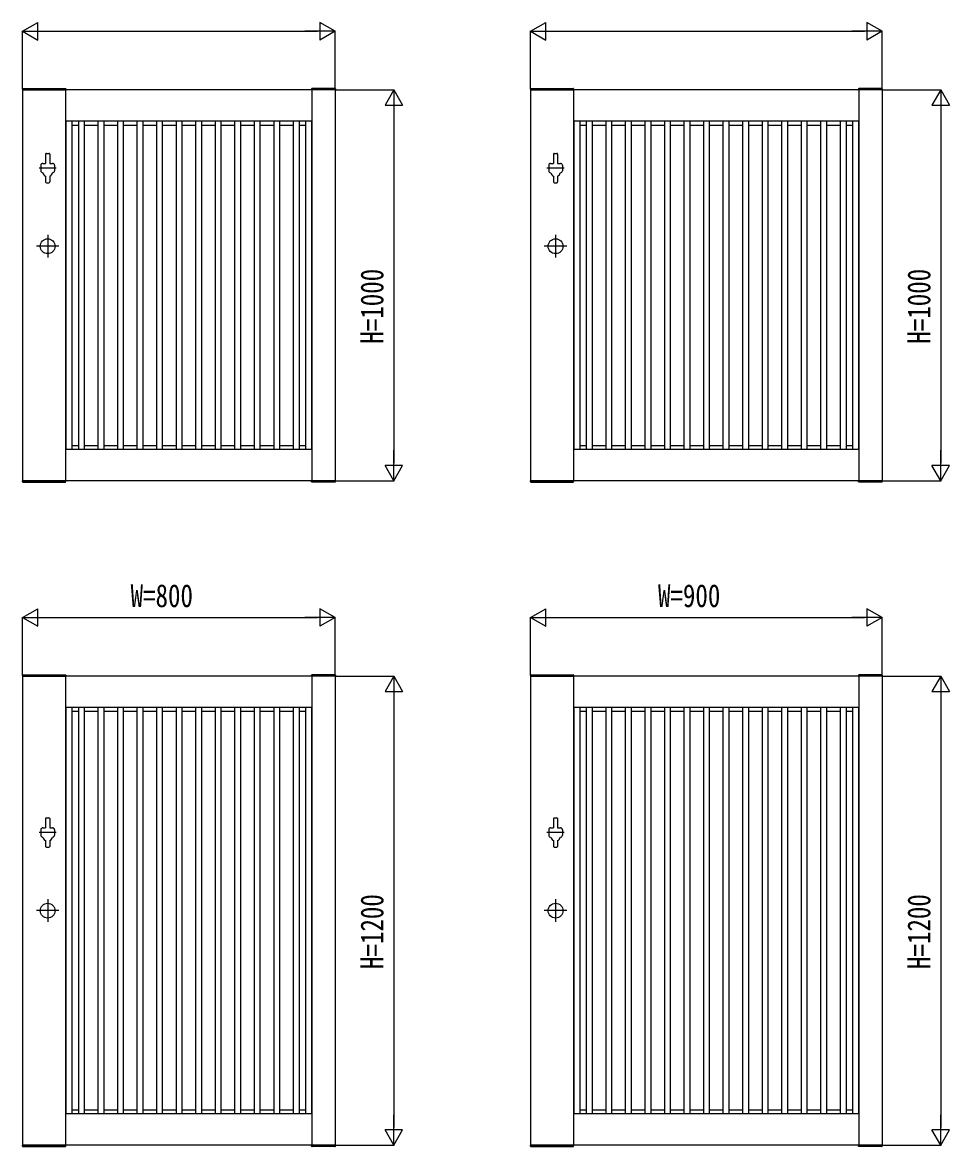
# Model space of a CAD drawing. Units: millimetres, scale not verified. Extents: x -8410 to 8410, y -5940 to 5940.
# Drawn here: x 490 to 2863, y -2954 to -78 of the extents above; entities that cross this region are included whole.
import ezdxf
from ezdxf.enums import TextEntityAlignment as Align

# ---------------------------------------------------------------- set-up
doc = ezdxf.new("R2010")
doc.units = ezdxf.units.MM
doc.header["$LTSCALE"] = 30
doc.layers.add('0-2_YKK_A1', color=4, linetype='Continuous')
doc.layers.add('0-3_YKK_D', color=6, linetype='Continuous')
doc.styles.add('ＭＳ ゴシック', font='')
doc.styles.get('ＭＳ ゴシック').set_extended_font_data('MS Gothic')

msp = doc.modelspace()

# ---------------------------------------------------------------- linework, layer by layer
at = {"layer": '0-2_YKK_A1'}
for p, q in [((489.67, -247.45), (489.54, -250)), ((489.54, -250), (600.54, -250)), ((490.04, -250), (490.04, -1250)), ((1290.04, -250), (490.04, -250)), ((490.67, -246.5), (599.41, -246.5)), ((600.04, -250), (600.04, -1250)), ((600.41, -247.45), (600.54, -250)), ((1229.67, -247.45), (1229.54, -250)), ((1290.54, -250), (1229.54, -250)), ((1230.04, -250), (1230.04, -1250)), ((1289.41, -246.5), (1230.67, -246.5)), ((1290.04, -250), (1290.04, -1250)), ((1290.41, -247.45), (1290.54, -250)), ((1789.67, -247.45), (1789.54, -250)), ((1789.54, -250), (1900.54, -250)), ((1790.04, -250), (1790.04, -1250)), ((2690.04, -250), (1790.04, -250)), ((1790.67, -246.5), (1899.41, -246.5)), ((1900.04, -250), (1900.04, -1250)), ((1900.41, -247.45), (1900.54, -250)), ((2629.67, -247.45), (2629.54, -250)), ((2690.54, -250), (2629.54, -250)), ((2630.04, -250), (2630.04, -1250)), ((2689.41, -246.5), (2630.67, -246.5)), ((2690.04, -250), (2690.04, -1250)), ((2690.41, -247.45), (2690.54, -250)), ((1230.04, -330), (600.04, -330)), ((600.04, -340), (600.84, -340)), ((600.84, -330), (600.84, -1170)), ((615.84, -330), (615.84, -1170)), ((615.84, -340), (632.54, -340)), ((632.54, -330), (632.54, -1170)), ((647.54, -330), (647.54, -1170)), ((647.54, -340), (682.54, -340)), ((682.54, -330), (682.54, -1170)), ((697.54, -330), (697.54, -1170)), ((697.54, -340), (732.54, -340)), ((732.54, -330), (732.54, -1170)), ((747.54, -330), (747.54, -1170)), ((747.54, -340), (782.54, -340)), ((782.54, -330), (782.54, -1170)), ((797.54, -330), (797.54, -1170)), ((797.54, -340), (832.54, -340)), ((832.54, -330), (832.54, -1170)), ((847.54, -330), (847.54, -1170)), ((847.54, -340), (882.54, -340)), ((882.54, -330), (882.54, -1170)), ((897.54, -330), (897.54, -1170)), ((897.54, -340), (932.54, -340)), ((932.54, -330), (932.54, -1170)), ((947.54, -330), (947.54, -1170)), ((947.54, -340), (982.54, -340)), ((982.54, -330), (982.54, -1170)), ((997.54, -330), (997.54, -1170)), ((997.54, -340), (1032.54, -340)), ((1032.54, -330), (1032.54, -1170)), ((1047.54, -330), (1047.54, -1170)), ((1047.54, -340), (1082.54, -340)), ((1082.54, -330), (1082.54, -1170)), ((1097.54, -330), (1097.54, -1170)), ((1097.54, -340), (1132.54, -340)), ((1132.54, -330), (1132.54, -1170)), ((1147.54, -330), (1147.54, -1170)), ((1147.54, -340), (1182.54, -340)), ((1182.54, -330), (1182.54, -1170)), ((1197.54, -330), (1197.54, -1170)), ((1197.54, -340), (1214.24, -340)), ((1214.24, -330), (1214.24, -1170)), ((1229.24, -330), (1229.24, -1170)), ((1229.24, -340), (1230.04, -340)), ((2630.04, -330), (1900.04, -330)), ((1900.04, -340), (1900.84, -340)), ((1900.84, -330), (1900.84, -1170)), ((1915.84, -330), (1915.84, -1170)), ((1915.84, -340), (1932.54, -340)), ((1932.54, -330), (1932.54, -1170)), ((1947.54, -330), (1947.54, -1170)), ((1947.54, -340), (1982.54, -340)), ((1982.54, -330), (1982.54, -1170)), ((1997.54, -330), (1997.54, -1170)), ((1997.54, -340), (2032.54, -340)), ((2032.54, -330), (2032.54, -1170)), ((2047.54, -330), (2047.54, -1170)), ((2047.54, -340), (2082.54, -340)), ((2082.54, -330), (2082.54, -1170)), ((2097.54, -330), (2097.54, -1170)), ((2097.54, -340), (2132.54, -340)), ((2132.54, -330), (2132.54, -1170)), ((2147.54, -330), (2147.54, -1170)), ((2147.54, -340), (2182.54, -340)), ((2182.54, -330), (2182.54, -1170)), ((2197.54, -330), (2197.54, -1170)), ((2197.54, -340), (2232.54, -340)), ((2232.54, -330), (2232.54, -1170)), ((2247.54, -330), (2247.54, -1170)), ((2247.54, -340), (2282.54, -340)), ((2282.54, -330), (2282.54, -1170)), ((2297.54, -330), (2297.54, -1170)), ((2297.54, -340), (2332.54, -340)), ((2332.54, -330), (2332.54, -1170)), ((2347.54, -330), (2347.54, -1170)), ((2347.54, -340), (2382.54, -340)), ((2382.54, -330), (2382.54, -1170)), ((2397.54, -330), (2397.54, -1170)), ((2397.54, -340), (2432.54, -340)), ((2432.54, -330), (2432.54, -1170)), ((2447.54, -330), (2447.54, -1170)), ((2447.54, -340), (2482.54, -340)), ((2482.54, -330), (2482.54, -1170)), ((2497.54, -330), (2497.54, -1170)), ((2497.54, -340), (2532.54, -340)), ((2532.54, -330), (2532.54, -1170)), ((2547.54, -330), (2547.54, -1170)), ((2547.54, -340), (2582.54, -340)), ((2547.54, -340), (2582.54, -340)), ((2582.54, -330), (2582.54, -1170)), ((2597.54, -330), (2597.54, -1170)), ((2597.54, -340), (2614.24, -340)), ((2614.24, -330), (2614.24, -1170)), ((2629.24, -330), (2629.24, -1170)), ((2629.24, -340), (2630.04, -340)), ((548.79, -414.5), (548.79, -438)), ((550.79, -412.5), (557.29, -412.5)), ((559.29, -414.5), (559.29, -438)), ((1848.79, -414.5), (1848.79, -438)), ((1850.79, -412.5), (1857.29, -412.5)), ((1859.29, -414.5), (1859.29, -438)), ((576.04, -450), (532.04, -450)), ((536.54, -443), (536.54, -457)), ((541.54, -438), (548.79, -438)), ((559.29, -438), (566.54, -438)), ((571.54, -443), (571.54, -457)), ((1876.04, -450), (1832.04, -450)), ((1836.54, -443), (1836.54, -457)), ((1841.54, -438), (1848.79, -438)), ((1859.29, -438), (1866.54, -438)), ((1871.54, -443), (1871.54, -457)), ((548.79, -470.84), (548.79, -485.5)), ((550.79, -487.5), (557.29, -487.5)), ((559.29, -470.84), (559.29, -485.5)), ((1848.79, -470.84), (1848.79, -485.5)), ((1850.79, -487.5), (1857.29, -487.5)), ((1859.29, -470.84), (1859.29, -485.5)), ((554.04, -621), (554.04, -679)), ((1854.04, -621), (1854.04, -679)), ((583.04, -650), (525.04, -650)), ((1883.04, -650), (1825.04, -650)), ((600.04, -1160), (600.84, -1160)), ((1230.04, -1170), (600.04, -1170)), ((615.84, -1160), (632.54, -1160)), ((647.54, -1160), (682.54, -1160)), ((697.54, -1160), (732.54, -1160)), ((747.54, -1160), (782.54, -1160)), ((797.54, -1160), (832.54, -1160)), ((847.54, -1160), (882.54, -1160)), ((897.54, -1160), (932.54, -1160)), ((947.54, -1160), (982.54, -1160)), ((997.54, -1160), (1032.54, -1160)), ((1047.54, -1160), (1082.54, -1160)), ((1097.54, -1160), (1132.54, -1160)), ((1147.54, -1160), (1182.54, -1160)), ((1197.54, -1160), (1214.24, -1160)), ((1229.24, -1160), (1230.04, -1160)), ((1900.04, -1160), (1900.84, -1160)), ((2630.04, -1170), (1900.04, -1170)), ((1915.84, -1160), (1932.54, -1160)), ((1947.54, -1160), (1982.54, -1160)), ((1997.54, -1160), (2032.54, -1160)), ((2047.54, -1160), (2082.54, -1160)), ((2097.54, -1160), (2132.54, -1160)), ((2147.54, -1160), (2182.54, -1160)), ((2197.54, -1160), (2232.54, -1160)), ((2247.54, -1160), (2282.54, -1160)), ((2297.54, -1160), (2332.54, -1160)), ((2347.54, -1160), (2382.54, -1160)), ((2397.54, -1160), (2432.54, -1160)), ((2447.54, -1160), (2482.54, -1160)), ((2497.54, -1160), (2532.54, -1160)), ((2547.54, -1160), (2582.54, -1160)), ((2547.54, -1160), (2582.54, -1160)), ((2597.54, -1160), (2614.24, -1160)), ((2629.24, -1160), (2630.04, -1160)), ((489.54, -1250), (600.54, -1250)), ((489.67, -1252.55), (489.54, -1250)), ((1290.04, -1250), (490.04, -1250)), ((490.67, -1253.5), (599.41, -1253.5)), ((600.41, -1252.55), (600.54, -1250)), ((1290.54, -1250), (1229.54, -1250)), ((1229.67, -1252.55), (1229.54, -1250)), ((1289.41, -1253.5), (1230.67, -1253.5)), ((1290.41, -1252.55), (1290.54, -1250)), ((1789.54, -1250), (1900.54, -1250)), ((1789.67, -1252.55), (1789.54, -1250)), ((2690.04, -1250), (1790.04, -1250)), ((1790.67, -1253.5), (1899.41, -1253.5)), ((1900.41, -1252.55), (1900.54, -1250)), ((2690.54, -1250), (2629.54, -1250)), ((2629.67, -1252.55), (2629.54, -1250)), ((2689.41, -1253.5), (2630.67, -1253.5)), ((2690.41, -1252.55), (2690.54, -1250)), ((489.67, -1747.45), (489.54, -1750)), ((489.54, -1750), (600.54, -1750)), ((490.04, -1750), (490.04, -2950)), ((1290.04, -1750), (490.04, -1750)), ((490.67, -1746.5), (599.41, -1746.5)), ((600.04, -1750), (600.04, -2950)), ((600.41, -1747.45), (600.54, -1750)), ((1229.67, -1747.45), (1229.54, -1750)), ((1290.54, -1750), (1229.54, -1750)), ((1230.04, -1750), (1230.04, -2950)), ((1289.41, -1746.5), (1230.67, -1746.5)), ((1290.04, -1750), (1290.04, -2950)), ((1290.41, -1747.45), (1290.54, -1750)), ((1789.67, -1747.45), (1789.54, -1750)), ((1789.54, -1750), (1900.54, -1750)), ((1790.04, -1750), (1790.04, -2950)), ((2690.04, -1750), (1790.04, -1750)), ((1790.67, -1746.5), (1899.41, -1746.5)), ((1900.04, -1750), (1900.04, -2950)), ((1900.41, -1747.45), (1900.54, -1750)), ((2629.67, -1747.45), (2629.54, -1750)), ((2690.54, -1750), (2629.54, -1750)), ((2630.04, -1750), (2630.04, -2950)), ((2689.41, -1746.5), (2630.67, -1746.5)), ((2690.04, -1750), (2690.04, -2950)), ((2690.41, -1747.45), (2690.54, -1750)), ((1230.04, -1830), (600.04, -1830)), ((600.04, -1840), (600.84, -1840)), ((600.84, -1830), (600.84, -2870)), ((615.84, -1830), (615.84, -2870)), ((615.84, -1840), (632.54, -1840)), ((632.54, -1830), (632.54, -2870)), ((647.54, -1830), (647.54, -2870)), ((647.54, -1840), (682.54, -1840)), ((682.54, -1830), (682.54, -2870)), ((697.54, -1830), (697.54, -2870)), ((697.54, -1840), (732.54, -1840)), ((732.54, -1830), (732.54, -2870)), ((747.54, -1830), (747.54, -2870)), ((747.54, -1840), (782.54, -1840)), ((782.54, -1830), (782.54, -2870)), ((797.54, -1830), (797.54, -2870)), ((797.54, -1840), (832.54, -1840)), ((832.54, -1830), (832.54, -2870)), ((847.54, -1830), (847.54, -2870)), ((847.54, -1840), (882.54, -1840)), ((882.54, -1830), (882.54, -2870)), ((897.54, -1830), (897.54, -2870)), ((897.54, -1840), (932.54, -1840)), ((932.54, -1830), (932.54, -2870)), ((947.54, -1830), (947.54, -2870)), ((947.54, -1840), (982.54, -1840)), ((982.54, -1830), (982.54, -2870)), ((997.54, -1830), (997.54, -2870)), ((997.54, -1840), (1032.54, -1840)), ((1032.54, -1830), (1032.54, -2870)), ((1047.54, -1830), (1047.54, -2870)), ((1047.54, -1840), (1082.54, -1840)), ((1082.54, -1830), (1082.54, -2870)), ((1097.54, -1830), (1097.54, -2870)), ((1097.54, -1840), (1132.54, -1840)), ((1132.54, -1830), (1132.54, -2870)), ((1147.54, -1830), (1147.54, -2870)), ((1147.54, -1840), (1182.54, -1840)), ((1182.54, -1830), (1182.54, -2870)), ((1197.54, -1830), (1197.54, -2870)), ((1197.54, -1840), (1214.24, -1840)), ((1214.24, -1830), (1214.24, -2870)), ((1229.24, -1830), (1229.24, -2870)), ((1229.24, -1840), (1230.04, -1840)), ((2630.04, -1830), (1900.04, -1830)), ((1900.04, -1840), (1900.84, -1840)), ((1900.84, -1830), (1900.84, -2870)), ((1915.84, -1830), (1915.84, -2870)), ((1915.84, -1840), (1932.54, -1840)), ((1932.54, -1830), (1932.54, -2870)), ((1947.54, -1830), (1947.54, -2870)), ((1947.54, -1840), (1982.54, -1840)), ((1982.54, -1830), (1982.54, -2870)), ((1997.54, -1830), (1997.54, -2870)), ((1997.54, -1840), (2032.54, -1840)), ((2032.54, -1830), (2032.54, -2870)), ((2047.54, -1830), (2047.54, -2870)), ((2047.54, -1840), (2082.54, -1840)), ((2082.54, -1830), (2082.54, -2870)), ((2097.54, -1830), (2097.54, -2870)), ((2097.54, -1840), (2132.54, -1840)), ((2132.54, -1830), (2132.54, -2870)), ((2147.54, -1830), (2147.54, -2870)), ((2147.54, -1840), (2182.54, -1840)), ((2182.54, -1830), (2182.54, -2870)), ((2197.54, -1830), (2197.54, -2870)), ((2197.54, -1840), (2232.54, -1840)), ((2232.54, -1830), (2232.54, -2870)), ((2247.54, -1830), (2247.54, -2870)), ((2247.54, -1840), (2282.54, -1840)), ((2282.54, -1830), (2282.54, -2870)), ((2297.54, -1830), (2297.54, -2870)), ((2297.54, -1840), (2332.54, -1840)), ((2332.54, -1830), (2332.54, -2870)), ((2347.54, -1830), (2347.54, -2870)), ((2347.54, -1840), (2382.54, -1840)), ((2382.54, -1830), (2382.54, -2870)), ((2397.54, -1830), (2397.54, -2870)), ((2397.54, -1840), (2432.54, -1840)), ((2432.54, -1830), (2432.54, -2870)), ((2447.54, -1830), (2447.54, -2870)), ((2447.54, -1840), (2482.54, -1840)), ((2482.54, -1830), (2482.54, -2870)), ((2497.54, -1830), (2497.54, -2870)), ((2497.54, -1840), (2532.54, -1840)), ((2532.54, -1830), (2532.54, -2870)), ((2547.54, -1830), (2547.54, -2870)), ((2547.54, -1840), (2582.54, -1840)), ((2547.54, -1840), (2582.54, -1840)), ((2582.54, -1830), (2582.54, -2870)), ((2597.54, -1830), (2597.54, -2870)), ((2597.54, -1840), (2614.24, -1840)), ((2614.24, -1830), (2614.24, -2870)), ((2629.24, -1830), (2629.24, -2870)), ((2629.24, -1840), (2630.04, -1840)), ((548.79, -2114.5), (548.79, -2138)), ((550.79, -2112.5), (557.29, -2112.5)), ((559.29, -2114.5), (559.29, -2138)), ((1848.79, -2114.5), (1848.79, -2138)), ((1850.79, -2112.5), (1857.29, -2112.5)), ((1859.29, -2114.5), (1859.29, -2138)), ((576.04, -2150), (532.04, -2150)), ((536.54, -2143), (536.54, -2157)), ((541.54, -2138), (548.79, -2138)), ((559.29, -2138), (566.54, -2138)), ((571.54, -2143), (571.54, -2157)), ((1876.04, -2150), (1832.04, -2150)), ((1836.54, -2143), (1836.54, -2157)), ((1841.54, -2138), (1848.79, -2138)), ((1859.29, -2138), (1866.54, -2138)), ((1871.54, -2143), (1871.54, -2157)), ((548.79, -2170.84), (548.79, -2185.5)), ((559.29, -2170.84), (559.29, -2185.5)), ((1848.79, -2170.84), (1848.79, -2185.5)), ((1859.29, -2170.84), (1859.29, -2185.5)), ((550.79, -2187.5), (557.29, -2187.5)), ((1850.79, -2187.5), (1857.29, -2187.5)), ((554.04, -2321), (554.04, -2379)), ((1854.04, -2321), (1854.04, -2379)), ((583.04, -2350), (525.04, -2350)), ((1883.04, -2350), (1825.04, -2350)), ((600.04, -2860), (600.84, -2860)), ((1230.04, -2870), (600.04, -2870)), ((615.84, -2860), (632.54, -2860)), ((647.54, -2860), (682.54, -2860)), ((697.54, -2860), (732.54, -2860)), ((747.54, -2860), (782.54, -2860)), ((797.54, -2860), (832.54, -2860)), ((847.54, -2860), (882.54, -2860)), ((897.54, -2860), (932.54, -2860)), ((947.54, -2860), (982.54, -2860)), ((997.54, -2860), (1032.54, -2860)), ((1047.54, -2860), (1082.54, -2860)), ((1097.54, -2860), (1132.54, -2860)), ((1147.54, -2860), (1182.54, -2860)), ((1197.54, -2860), (1214.24, -2860)), ((1229.24, -2860), (1230.04, -2860)), ((1900.04, -2860), (1900.84, -2860)), ((2630.04, -2870), (1900.04, -2870)), ((1915.84, -2860), (1932.54, -2860)), ((1947.54, -2860), (1982.54, -2860)), ((1997.54, -2860), (2032.54, -2860)), ((2047.54, -2860), (2082.54, -2860)), ((2097.54, -2860), (2132.54, -2860)), ((2147.54, -2860), (2182.54, -2860)), ((2197.54, -2860), (2232.54, -2860)), ((2247.54, -2860), (2282.54, -2860)), ((2297.54, -2860), (2332.54, -2860)), ((2347.54, -2860), (2382.54, -2860)), ((2397.54, -2860), (2432.54, -2860)), ((2447.54, -2860), (2482.54, -2860)), ((2497.54, -2860), (2532.54, -2860)), ((2547.54, -2860), (2582.54, -2860)), ((2547.54, -2860), (2582.54, -2860)), ((2597.54, -2860), (2614.24, -2860)), ((2629.24, -2860), (2630.04, -2860)), ((489.54, -2950), (600.54, -2950)), ((489.67, -2952.55), (489.54, -2950)), ((1290.04, -2950), (490.04, -2950)), ((490.67, -2953.5), (599.41, -2953.5)), ((600.41, -2952.55), (600.54, -2950)), ((1290.54, -2950), (1229.54, -2950)), ((1229.67, -2952.55), (1229.54, -2950)), ((1289.41, -2953.5), (1230.67, -2953.5)), ((1290.41, -2952.55), (1290.54, -2950)), ((1789.54, -2950), (1900.54, -2950)), ((1789.67, -2952.55), (1789.54, -2950)), ((2690.04, -2950), (1790.04, -2950)), ((1790.67, -2953.5), (1899.41, -2953.5)), ((1900.41, -2952.55), (1900.54, -2950)), ((2690.54, -2950), (2629.54, -2950)), ((2629.67, -2952.55), (2629.54, -2950)), ((2689.41, -2953.5), (2630.67, -2953.5)), ((2690.41, -2952.55), (2690.54, -2950))]:
    msp.add_line(p, q, dxfattribs=at)
for centre in [(554.04, -650), (1854.04, -650), (554.04, -2350), (1854.04, -2350)]:
    msp.add_circle(centre, 19, dxfattribs=at)
for centre, radius, start, end in [((490.67, -247.5), 1, 90, 177), ((599.41, -247.5), 1, 3, 90), ((1230.67, -247.5), 1, 90, 177), ((1289.41, -247.5), 1, 3, 90), ((1790.67, -247.5), 1, 90, 177), ((1899.41, -247.5), 1, 3, 90), ((2630.67, -247.5), 1, 90, 177), ((2689.41, -247.5), 1, 3, 90), ((550.79, -414.5), 2, 90, 180), ((557.29, -414.5), 2, 0, 90), ((1850.79, -414.5), 2, 90, 180), ((1857.29, -414.5), 2, 0, 90), ((541.54, -443), 5, 90, 180), ((541.54, -457), 5, 180, 270), ((566.54, -443), 5, 0, 90), ((566.54, -457), 5, 270, 0), ((1841.54, -443), 5, 90, 180), ((1841.54, -457), 5, 180, 270), ((1866.54, -443), 5, 0, 90), ((1866.54, -457), 5, 270, 0), ((554.04, -459.56), 12.5, 191.55262, 245.16541), ((550.79, -485.5), 2, 180, 270), ((557.29, -485.5), 2, 270, 0), ((554.04, -459.5), 12.5, 294.83459, 348.44738), ((554.04, -459.56), 12.5, 294.83459, 348.44738), ((1854.04, -459.56), 12.5, 191.55262, 245.16541), ((1850.79, -485.5), 2, 180, 270), ((1857.29, -485.5), 2, 270, 0), ((1854.04, -459.5), 12.5, 294.83459, 348.44738), ((1854.04, -459.56), 12.5, 294.83459, 348.44738), ((490.67, -1252.5), 1, 183, 270), ((599.41, -1252.5), 1, 270, 357), ((1230.67, -1252.5), 1, 183, 270), ((1289.41, -1252.5), 1, 270, 357), ((1790.67, -1252.5), 1, 183, 270), ((1899.41, -1252.5), 1, 270, 357), ((2630.67, -1252.5), 1, 183, 270), ((2689.41, -1252.5), 1, 270, 357), ((490.67, -1747.5), 1, 90, 177), ((599.41, -1747.5), 1, 3, 90), ((1230.67, -1747.5), 1, 90, 177), ((1289.41, -1747.5), 1, 3, 90), ((1790.67, -1747.5), 1, 90, 177), ((1899.41, -1747.5), 1, 3, 90), ((2630.67, -1747.5), 1, 90, 177), ((2689.41, -1747.5), 1, 3, 90), ((550.79, -2114.5), 2, 90, 180), ((557.29, -2114.5), 2, 0, 90), ((1850.79, -2114.5), 2, 90, 180), ((1857.29, -2114.5), 2, 0, 90), ((541.54, -2143), 5, 90, 180), ((541.54, -2157), 5, 180, 270), ((566.54, -2143), 5, 0, 90), ((566.54, -2157), 5, 270, 0), ((1841.54, -2143), 5, 90, 180), ((1841.54, -2157), 5, 180, 270), ((1866.54, -2143), 5, 0, 90), ((1866.54, -2157), 5, 270, 0), ((554.04, -2159.56), 12.5, 191.55262, 245.16541), ((550.79, -2185.5), 2, 180, 270), ((557.29, -2185.5), 2, 270, 0), ((554.04, -2159.5), 12.5, 294.83459, 348.44738), ((554.04, -2159.56), 12.5, 294.83459, 348.44738), ((1854.04, -2159.56), 12.5, 191.55262, 245.16541), ((1850.79, -2185.5), 2, 180, 270), ((1857.29, -2185.5), 2, 270, 0), ((1854.04, -2159.5), 12.5, 294.83459, 348.44738), ((1854.04, -2159.56), 12.5, 294.83459, 348.44738), ((490.67, -2952.5), 1, 183, 270), ((599.41, -2952.5), 1, 270, 357), ((1230.67, -2952.5), 1, 183, 270), ((1289.41, -2952.5), 1, 270, 357), ((1790.67, -2952.5), 1, 183, 270), ((1899.41, -2952.5), 1, 270, 357), ((2630.67, -2952.5), 1, 183, 270), ((2689.41, -2952.5), 1, 270, 357)]:
    msp.add_arc(centre, radius, start, end, dxfattribs=at)
at = {"layer": '0-3_YKK_D'}
for p, q in [((490.04, -100), (529.01, -77.5)), ((529.01, -122.5), (529.01, -77.5)), ((1290.04, -100), (1251.07, -77.5)), ((1251.07, -77.5), (1251.07, -122.5)), ((1790.04, -100), (1829.01, -77.5)), ((1829.01, -122.5), (1829.01, -77.5)), ((2690.04, -100), (2651.07, -77.5)), ((2651.07, -77.5), (2651.07, -122.5)), ((490.04, -248), (490.04, -99)), ((490.04, -100), (529.01, -122.5)), ((490.04, -100), (567.98, -100)), ((535.04, -100), (1245.04, -100)), ((1290.04, -100), (1212.1, -100)), ((1290.04, -100), (1251.07, -122.5)), ((1290.04, -248), (1290.04, -99)), ((1790.04, -248), (1790.04, -99)), ((1790.04, -100), (1829.01, -122.5)), ((1790.04, -100), (1867.98, -100)), ((1835.04, -100), (2645.04, -100)), ((2690.04, -100), (2612.1, -100)), ((2690.04, -100), (2651.07, -122.5)), ((2690.04, -248), (2690.04, -99)), ((1292.04, -250), (1441.04, -250)), ((1440.04, -250), (1417.54, -288.97)), ((1440.04, -250), (1462.54, -288.97)), ((1440.04, -250), (1440.04, -327.94)), ((2692.04, -250), (2841.04, -250)), ((2840.04, -250), (2817.54, -288.97)), ((2840.04, -250), (2862.54, -288.97)), ((2840.04, -250), (2840.04, -327.94)), ((1417.54, -288.97), (1462.54, -288.97)), ((1440.04, -295), (1440.04, -1205)), ((2817.54, -288.97), (2862.54, -288.97)), ((2840.04, -295), (2840.04, -1205)), ((1440.04, -1250), (1440.04, -1172.06)), ((2840.04, -1250), (2840.04, -1172.06)), ((1440.04, -1250), (1417.54, -1211.03)), ((1462.54, -1211.03), (1417.54, -1211.03)), ((1440.04, -1250), (1462.54, -1211.03)), ((2840.04, -1250), (2817.54, -1211.03)), ((2862.54, -1211.03), (2817.54, -1211.03)), ((2840.04, -1250), (2862.54, -1211.03)), ((1292.04, -1250), (1441.04, -1250)), ((2692.04, -1250), (2841.04, -1250)), ((490.04, -1600), (529.01, -1577.5)), ((529.01, -1622.5), (529.01, -1577.5)), ((1290.04, -1600), (1251.07, -1577.5)), ((1251.07, -1577.5), (1251.07, -1622.5)), ((1790.04, -1600), (1829.01, -1577.5)), ((1829.01, -1622.5), (1829.01, -1577.5)), ((2690.04, -1600), (2651.07, -1577.5)), ((2651.07, -1577.5), (2651.07, -1622.5)), ((490.04, -1748), (490.04, -1599)), ((490.04, -1600), (529.01, -1622.5)), ((490.04, -1600), (567.98, -1600)), ((535.04, -1600), (1245.04, -1600)), ((1290.04, -1600), (1212.1, -1600)), ((1290.04, -1600), (1251.07, -1622.5)), ((1290.04, -1748), (1290.04, -1599)), ((1790.04, -1748), (1790.04, -1599)), ((1790.04, -1600), (1829.01, -1622.5)), ((1790.04, -1600), (1867.98, -1600)), ((1835.04, -1600), (2645.04, -1600)), ((2690.04, -1600), (2612.1, -1600)), ((2690.04, -1600), (2651.07, -1622.5)), ((2690.04, -1748), (2690.04, -1599)), ((1292.04, -1750), (1441.04, -1750)), ((1440.04, -1750), (1417.54, -1788.97)), ((1440.04, -1750), (1462.54, -1788.97)), ((1440.04, -1750), (1440.04, -1827.94)), ((2692.04, -1750), (2841.04, -1750)), ((2840.04, -1750), (2817.54, -1788.97)), ((2840.04, -1750), (2862.54, -1788.97)), ((2840.04, -1750), (2840.04, -1827.94)), ((1417.54, -1788.97), (1462.54, -1788.97)), ((1440.04, -1795), (1440.04, -2905)), ((2817.54, -1788.97), (2862.54, -1788.97)), ((2840.04, -1795), (2840.04, -2905)), ((1440.04, -2950), (1440.04, -2872.06)), ((2840.04, -2950), (2840.04, -2872.06)), ((1440.04, -2950), (1417.54, -2911.03)), ((1462.54, -2911.03), (1417.54, -2911.03)), ((1440.04, -2950), (1462.54, -2911.03)), ((2840.04, -2950), (2817.54, -2911.03)), ((2862.54, -2911.03), (2817.54, -2911.03)), ((2840.04, -2950), (2862.54, -2911.03)), ((1292.04, -2950), (1441.04, -2950)), ((2692.04, -2950), (2841.04, -2950))]:
    msp.add_line(p, q, dxfattribs=at)

# ---------------------------------------------------------------- texts
at = {"layer": '0-3_YKK_D', "style": 'ＭＳ ゴシック', "width": 0.8}
for s, p in [('H=1000', (1431.04, -899.33)), ('H=1000', (2831.04, -899.33)), ('H=1200', (1431.04, -2499.33)), ('H=1200', (2831.04, -2499.33))]:
    msp.add_text(s, height=58.65, rotation=90, dxfattribs=at).set_placement(p, align=Align.BOTTOM_LEFT)
for s, p in [('W=800', (766.31, -1591)), ('W=900', (2116.31, -1591))]:
    msp.add_text(s, height=58.65, dxfattribs=at).set_placement(p, align=Align.BOTTOM_LEFT)

doc.saveas('drawing.dxf')
